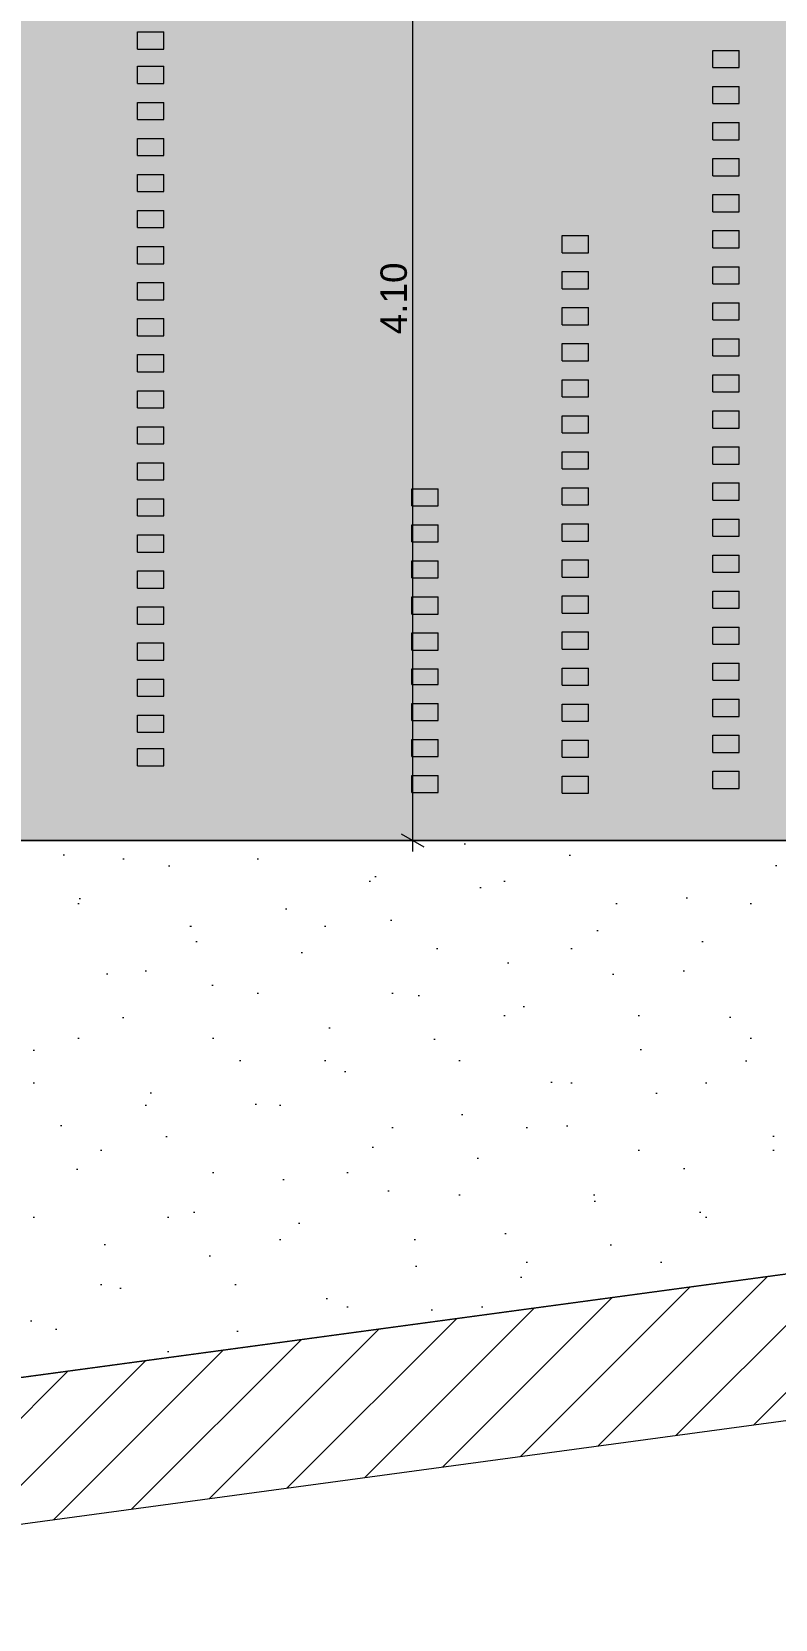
# Model space of a CAD drawing. Header units: millimetres. Extents: x 475616349 to 476941521, y 4620115302 to 4621446928.
# Drawn here: x 476723211 to 476726026, y 4620469891 to 4620475904 of the extents above; entities that cross this region are included whole.
import ezdxf

# ---------------------------------------------------------------- set-up
doc = ezdxf.new("R2010")
doc.units = ezdxf.units.MM
doc.header["$MEASUREMENT"] = 0
for name, color, linetype, lineweight in [('2D Drafting - General_Pen_No__7_Pen_No__250', 7, 'Continuous', 0), ('2D Drafting - General_Pen_No__7_Pen_No__7', 7, 'Continuous', 0), ('New_2D Drafting - General_Pen_No__30_Pen_No__9_Pen_No__9_Pen_No__42', 250, 'Continuous', 0), ('New_2D Drafting - General_Pen_No__30_Pen_No__9_Pen_No__9_Pen_No__7', 7, 'Continuous', 0), ('New_Structural - Bearing_Pen_No__250', 7, 'Continuous', 0), ('New_zoma_Pen_No__4', 7, 'Continuous', 0), ('New_zoma_Pen_No__7', 7, 'Continuous', 0), ('zoma_Pen_No__142', 142, 'Continuous', 0)]:
    doc.layers.add(name, color=color, linetype=linetype, lineweight=lineweight)
doc.layers.add('New_2D Drafting - General_Pen_No__30_Pen_No__9_Pen_No__9_Pen_No__254', color=7, linetype='Continuous', lineweight=0, true_color=0xcccccc)
doc.layers.add('New_zoma', color=7, linetype='Continuous')
doc.layers.add('zoma', color=7, linetype='Continuous')
doc.styles.add('GENERATED_STYLE_1', font='arial.ttf')
doc.styles.add('GENERATED_STYLE_2', font='arial.ttf')
doc.dimstyles.new('GENERATED_STYLE__1', dxfattribs={"dimtxt": 200, "dimasz": 64.421331, "dimexe": 0.18, "dimexo": 3, "dimgap": 0.09, "dimtad": 1, "dimtih": 1, "dimtoh": 1, "dimlfac": 0.001, "dimzin": 0, "dimdsep": 46, "dimtxsty": 'GENERATED_STYLE_2', "dimblk": 'ARROWHEAD_2', "dimblk1": 'ARROWHEAD_2', "dimblk2": 'ARROWHEAD_2', "dimcen": 0.09, "dimclrd": 142, "dimclre": 142, "dimclrt": 142, "dimadec": 0, "dimazin": 0, "dimtfac": 1, "dimtdec": 4, "dimtmove": 0, "dimatfit": 3, "dimfxl": 1, "dimtolj": 1, "dimtzin": 0, "dimarcsym": 0})
doc.dimstyles.new('GENERATED_STYLE__19', dxfattribs={"dimtxt": 100, "dimasz": 64.421331, "dimexe": 0.18, "dimexo": 3, "dimgap": 0.09, "dimtad": 1, "dimlfac": 0.001, "dimzin": 0, "dimdsep": 46, "dimtxsty": 'GENERATED_STYLE_1', "dimblk": 'ARROWHEAD_2', "dimblk1": 'ARROWHEAD_2', "dimblk2": 'ARROWHEAD_2', "dimcen": 0.09, "dimclrd": 7, "dimclre": 7, "dimclrt": 7, "dimadec": 0, "dimazin": 0, "dimtfac": 1, "dimtdec": 4, "dimtmove": 0, "dimatfit": 3, "dimfxl": 1, "dimtolj": 1, "dimtzin": 0, "dimarcsym": 0})

# ---------------------------------------------------------------- blocks, each defined once
blk = doc.blocks.new('*D249', base_point=(476577134.1, 4620325125.7))
at = {"layer": 'zoma_Pen_No__142', "color": 142, "linetype": 'Continuous', "lineweight": 0, "transparency": 16777216}
for p, q in [((476720934.6, 4620468833.8), (476720885.7, 4620468749)), ((476720910.1, 4620468727.8), (476720910.1, 4620468855)), ((476727431.1, 4620468833.8), (476727382.1, 4620468749)), ((476727406.6, 4620468727.8), (476727406.6, 4620468855)), ((476720910.1, 4620468791.4), (476727406.6, 4620468791.4))]:
    blk.add_line(p, q, dxfattribs=at)
at = {"layer": 'zoma_Pen_No__142', "color": 142, "lineweight": 0, "transparency": 16777216, "char_height": 200, "attachment_point": 7, "style": 'GENERATED_STYLE_2'}
for s, insert in [('\\A1;{\\pql;\\fArial CYR|b0|i0|c204|p34;6.50}', (476723892.3, 4620468831.4)), ('\\A1;{\\pql;\\fArial CYR|b0|i0|c204|p34;0.40}', (476726850, 4620468831.4))]:
    blk.add_mtext(s, dxfattribs=dict(at, insert=insert))
blk = doc.blocks.new('ARROWHEAD_2')
at = {"color": 0, "linetype": 'Continuous', "lineweight": 0}
for p, q in [((0, 0), (-1, 0)), ((-0.378, -0.655), (0.378, 0.655))]:
    blk.add_line(p, q, dxfattribs=at)
blk = doc.blocks.new('*D252', base_point=(476577134.1, 4620325125.7))
at = {"layer": 'zoma_Pen_No__142', "color": 142, "linetype": 'Continuous', "lineweight": 0, "transparency": 16777216}
for p, q in [((476720510.1, 4620468102.5), (476720510.1, 4620467975.4)), ((476738280.2, 4620468102.5), (476738280.2, 4620467975.4)), ((476720534.6, 4620468081.3), (476720485.7, 4620467996.6)), ((476738255.8, 4620467996.6), (476738304.7, 4620468081.3)), ((476720510.1, 4620468039), (476720468.7, 4620468039)), ((476738280.2, 4620468039), (476720510.1, 4620468039)), ((476738321.7, 4620468039), (476738280.2, 4620468039))]:
    blk.add_line(p, q, dxfattribs=at)
at = {"layer": 'zoma_Pen_No__142', "color": 142, "lineweight": 0, "transparency": 16777216, "insert": (476729053.2, 4620468079), "char_height": 200, "attachment_point": 7, "style": 'GENERATED_STYLE_2'}
blk.add_mtext('\\A1;{\\pql;\\fArial CYR|b0|i0|c204|p34;17.77}', dxfattribs=at)
blk = doc.blocks.new('*D1112', base_point=(476577134.1, 4620325125.7))
at = {"layer": 'New_zoma_Pen_No__4', "color": 7, "linetype": 'Continuous', "lineweight": 0, "transparency": 16777216}
for p, q in [((476724695.3, 4620478516.4), (476724610.5, 4620478565.3)), ((476724652.9, 4620478540.9), (476724652.8, 4620476940.9)), ((476724589.2, 4620476940.9), (476724716.4, 4620476940.9)), ((476724695.2, 4620476916.4), (476724610.4, 4620476965.3)), ((476724652.8, 4620476940.9), (476724652.7, 4620472840.7))]:
    blk.add_line(p, q, dxfattribs=at)
at = {"layer": 'New_zoma_Pen_No__7', "color": 7, "lineweight": 0, "transparency": 16777216, "insert": (476724632.8, 4620477607.8), "char_height": 100, "attachment_point": 7, "rotation": 89.9977, "style": 'GENERATED_STYLE_1'}
blk.add_mtext('\\A1;{\\pql;\\fArial|b0|i0|c0|p34;1.60}', dxfattribs=at)
blk = doc.blocks.new('*D1113', base_point=(476577134.1, 4620325125.7))
at = {"layer": 'New_zoma_Pen_No__4', "color": 7, "linetype": 'Continuous', "lineweight": 0, "transparency": 16777216}
for p, q in [((476724695.2, 4620476916.4), (476724610.4, 4620476965.3)), ((476724652.8, 4620476940.9), (476724652.7, 4620472840.7)), ((476724610.3, 4620472865.2), (476724695, 4620472816.2)), ((476724589.1, 4620472840.7), (476724716.2, 4620472840.7)), ((476724652.7, 4620472840.7), (476724652.6, 4620472799.3))]:
    blk.add_line(p, q, dxfattribs=at)
at = {"layer": 'New_zoma_Pen_No__7', "color": 7, "lineweight": 0, "transparency": 16777216, "insert": (476724632.7, 4620474757.8), "char_height": 100, "attachment_point": 7, "rotation": 89.9977, "style": 'GENERATED_STYLE_1'}
blk.add_mtext('\\A1;{\\pql;\\fArial|b0|i0|c0|p34;4.10}', dxfattribs=at)
blk = doc.blocks.new('*D1120', base_point=(476577134.1, 4620325125.7))
at = {"layer": 'New_zoma_Pen_No__4', "color": 7, "linetype": 'Continuous', "lineweight": 0, "transparency": 16777216}
for p, q in [((476728226.1, 4620478540.7), (476728226, 4620476940.7)), ((476728162.4, 4620476940.7), (476728289.6, 4620476940.7)), ((476728268.4, 4620476916.2), (476728183.6, 4620476965.2)), ((476728226, 4620476940.7), (476728225.8, 4620472840.6)), ((476728183.5, 4620472865), (476728268.2, 4620472816.1)), ((476728162.3, 4620472840.6), (476728289.4, 4620472840.6)), ((476728225.8, 4620472840.6), (476728225.8, 4620472799.1))]:
    blk.add_line(p, q, dxfattribs=at)
at = {"layer": 'New_zoma_Pen_No__7', "color": 7, "lineweight": 0, "transparency": 16777216, "insert": (476728205.9, 4620474757.6), "char_height": 100, "attachment_point": 7, "rotation": 89.9977, "style": 'GENERATED_STYLE_1'}
blk.add_mtext('\\A1;{\\pql;\\fArial|b0|i0|c0|p34;4.10}', dxfattribs=at)

msp = doc.modelspace()

# ---------------------------------------------------------------- hatches: boundary and pattern name
at = {"layer": '2D Drafting - General_Pen_No__7_Pen_No__7', "linetype": 'Continuous', "lineweight": 0}
h = msp.add_hatch(dxfattribs=at)
h.set_pattern_fill('MASONRY_BLOCK', style=0, pattern_type=2)
h.set_pattern_definition([(45, (476577134.07, 4620325125.74), (-127.27922, 127.27922), [])])
h.paths.add_polyline_path([(476747223.408, 4620472841.511), (476747223.408, 4620472284.525), (476738189.088, 4620472284.525), (476721210.131, 4620469985.011), (476715272.145, 4620469985.019), (476715272.146, 4620470542.314), (476720510.154, 4620470541.027), (476721210.132, 4620470540.683), (476738209.815, 4620472841.511)])
at = {"layer": 'New_2D Drafting - General_Pen_No__30_Pen_No__9_Pen_No__9_Pen_No__254', "linetype": 'Continuous', "lineweight": 0, "true_color": 0xcccccc}
h = msp.add_hatch(dxfattribs=at)
h.set_pattern_fill('BRICK___RUNNING_BOND', color=254, style=0, pattern_type=2)
h.set_pattern_definition([(0, (476731109.86, 4620481050.07), (0, 66.64), []), (90, (476731109.86, 4620481050.07), (-244.8, 0), [66.64, -66.64]), (90, (476731232.26, 4620481116.7), (-244.8, 0), [66.64, -66.64])])
h.paths.add_polyline_path([(476721139.846, 4620476040.844), (476721139.846, 4620486040.451), (476738280.212, 4620486040.447), (476738280.212, 4620485580.856), (476738280.219, 4620475470.855), (476738209.815, 4620475470.855), (476738209.815, 4620472841.511), (476738205.261, 4620472840.855), (476721139.846, 4620472840.855)])
h.paths.add_polyline_path([(476724810.212, 4620478540.855), (476724810.212, 4620476940.855), (476726410.212, 4620476940.855), (476726410.212, 4620478540.855)], flags=0)
h.paths.add_polyline_path([(476724810.212, 4620480140.855), (476726410.212, 4620480140.855), (476726410.212, 4620481740.855), (476724810.212, 4620481740.855)], flags=0)
h.paths.add_polyline_path([(476726410.212, 4620483340.854), (476726410.212, 4620484940.855), (476724810.212, 4620484940.855), (476724810.212, 4620483340.854)], flags=0)
h.paths.add_polyline_path([(476728410.07, 4620473740.854), (476728410.07, 4620475340.854), (476730010.07, 4620475340.854), (476730010.07, 4620473740.854)], flags=0)
h.paths.add_polyline_path([(476730010.984, 4620480140.855), (476730010.984, 4620481740.855), (476728410.551, 4620481740.855), (476728410.551, 4620480140.855)], flags=0)
h.paths.add_polyline_path([(476728410.551, 4620476940.855), (476730010.984, 4620476940.855), (476730010.984, 4620478540.855), (476728410.551, 4620478540.855)], flags=0)
h.paths.add_polyline_path([(476730010.551, 4620483340.854), (476728410.551, 4620483340.854), (476728410.551, 4620484940.854), (476730010.551, 4620484940.854)], flags=0)
at = {"layer": 'New_2D Drafting - General_Pen_No__30_Pen_No__9_Pen_No__9_Pen_No__42', "linetype": 'Continuous', "lineweight": 0}
h = msp.add_hatch(dxfattribs=at)
h.set_pattern_fill('CUT_STONE', color=250, style=0, pattern_type=2)
h.set_pattern_definition([(45, (476731109.86, 4620481850.07), (-254.5584, 254.5584), [0, -240, 0, -360]), (110, (476731909.86, 4620481850.07), (338.289, 123.127), [0, -176, 0, -304])])
h.paths.add_polyline_path([(476721210.154, 4620472840.855), (476738205.261, 4620472840.855), (476721210.154, 4620470540.683)])

# ---------------------------------------------------------------- linework, layer by layer
at = {"layer": '2D Drafting - General_Pen_No__7_Pen_No__250', "color": 7, "linetype": 'Continuous', "lineweight": 0, "flags": 128}
msp.add_lwpolyline([(476747223.408, 4620472841.511), (476747223.408, 4620472284.525), (476738189.088, 4620472284.525), (476721210.131, 4620469985.011), (476715272.145, 4620469985.019), (476715272.146, 4620470542.314), (476720510.154, 4620470541.027), (476721210.132, 4620470540.683), (476738209.815, 4620472841.511)], close=True, dxfattribs=at)
at = {"layer": 'New_2D Drafting - General_Pen_No__30_Pen_No__9_Pen_No__9_Pen_No__7', "color": 7, "linetype": 'Continuous', "lineweight": 0, "flags": 128}
for points in [[(476721139.846, 4620476040.844), (476721139.846, 4620486040.451), (476738280.212, 4620486040.447), (476738280.212, 4620485580.856), (476738280.219, 4620475470.855), (476738209.815, 4620475470.855), (476738209.815, 4620472841.511), (476738205.261, 4620472840.855), (476721139.846, 4620472840.855)], [(476721210.154, 4620472840.855), (476738205.261, 4620472840.855), (476721210.154, 4620470540.683)]]:
    msp.add_lwpolyline(points, close=True, dxfattribs=at)
at = {"layer": 'New_Structural - Bearing_Pen_No__250', "color": 7, "linetype": 'Continuous', "lineweight": 0}
for p, q in [((476723610.998, 4620475902.965), (476723710.671, 4620475902.965)), ((476723610.998, 4620475837.965), (476723610.998, 4620475902.965)), ((476723710.671, 4620475837.965), (476723710.671, 4620475902.965)), ((476723610.998, 4620475837.965), (476723710.671, 4620475837.965)), ((476725789.619, 4620475832.81), (476725889.292, 4620475832.81)), ((476725789.619, 4620475767.81), (476725789.619, 4620475832.81)), ((476725889.292, 4620475767.81), (476725889.292, 4620475832.81)), ((476723610.998, 4620475707.717), (476723610.998, 4620475772.717)), ((476723610.998, 4620475772.717), (476723710.671, 4620475772.717)), ((476723710.671, 4620475707.717), (476723710.671, 4620475772.717)), ((476725789.619, 4620475767.81), (476725889.292, 4620475767.81)), ((476723610.998, 4620475707.717), (476723710.671, 4620475707.717)), ((476725789.619, 4620475696.293), (476725889.292, 4620475696.293)), ((476725789.619, 4620475631.293), (476725789.619, 4620475696.293)), ((476725889.292, 4620475631.293), (476725889.292, 4620475696.293)), ((476723610.998, 4620475636.2), (476723710.671, 4620475636.2)), ((476723610.998, 4620475571.2), (476723610.998, 4620475636.2)), ((476723710.671, 4620475571.2), (476723710.671, 4620475636.2)), ((476725789.619, 4620475631.293), (476725889.292, 4620475631.293)), ((476723610.998, 4620475571.2), (476723710.671, 4620475571.2)), ((476725789.619, 4620475559.775), (476725889.292, 4620475559.775)), ((476725789.619, 4620475494.775), (476725789.619, 4620475559.775)), ((476725889.292, 4620475494.775), (476725889.292, 4620475559.775)), ((476723610.998, 4620475499.683), (476723710.671, 4620475499.683)), ((476723610.998, 4620475434.683), (476723610.998, 4620475499.683)), ((476723710.671, 4620475434.683), (476723710.671, 4620475499.683)), ((476725789.619, 4620475494.775), (476725889.292, 4620475494.775)), ((476723610.998, 4620475434.683), (476723710.671, 4620475434.683)), ((476725789.619, 4620475423.258), (476725889.292, 4620475423.258)), ((476725789.619, 4620475358.258), (476725789.619, 4620475423.258)), ((476725889.292, 4620475358.258), (476725889.292, 4620475423.258)), ((476723610.998, 4620475363.166), (476723710.671, 4620475363.166)), ((476723610.998, 4620475298.166), (476723610.998, 4620475363.166)), ((476723710.671, 4620475298.166), (476723710.671, 4620475363.166)), ((476725789.619, 4620475358.258), (476725889.292, 4620475358.258)), ((476723610.998, 4620475298.166), (476723710.671, 4620475298.166)), ((476725789.619, 4620475286.741), (476725889.292, 4620475286.741)), ((476725789.619, 4620475221.741), (476725789.619, 4620475286.741)), ((476725889.292, 4620475221.741), (476725889.292, 4620475286.741)), ((476723610.998, 4620475226.648), (476723710.671, 4620475226.648)), ((476723610.998, 4620475161.648), (476723610.998, 4620475226.648)), ((476723710.671, 4620475161.648), (476723710.671, 4620475226.648)), ((476725789.619, 4620475221.741), (476725889.292, 4620475221.741)), ((476723610.998, 4620475161.648), (476723710.671, 4620475161.648)), ((476725789.619, 4620475150.224), (476725889.292, 4620475150.224)), ((476725789.619, 4620475085.224), (476725789.619, 4620475150.224)), ((476725889.292, 4620475085.224), (476725889.292, 4620475150.224)), ((476723610.998, 4620475090.131), (476723710.671, 4620475090.131)), ((476723610.998, 4620475025.131), (476723610.998, 4620475090.131)), ((476723710.671, 4620475025.131), (476723710.671, 4620475090.131)), ((476725219.947, 4620475131.854), (476725319.619, 4620475131.854)), ((476725219.947, 4620475066.854), (476725219.947, 4620475131.854)), ((476725319.619, 4620475066.854), (476725319.619, 4620475131.854)), ((476725789.619, 4620475085.224), (476725889.292, 4620475085.224)), ((476723610.998, 4620475025.131), (476723710.671, 4620475025.131)), ((476725219.947, 4620475066.854), (476725319.619, 4620475066.854)), ((476725219.947, 4620474995.337), (476725319.619, 4620474995.337)), ((476725219.947, 4620474930.337), (476725219.947, 4620474995.337)), ((476725319.619, 4620474930.337), (476725319.619, 4620474995.337)), ((476725789.619, 4620475013.706), (476725889.292, 4620475013.706)), ((476725789.619, 4620474948.706), (476725789.619, 4620475013.706)), ((476725889.292, 4620474948.706), (476725889.292, 4620475013.706)), ((476723610.998, 4620474953.614), (476723710.671, 4620474953.614)), ((476723610.998, 4620474888.614), (476723610.998, 4620474953.614)), ((476723710.671, 4620474888.614), (476723710.671, 4620474953.614)), ((476725219.947, 4620474930.337), (476725319.619, 4620474930.337)), ((476725789.619, 4620474948.706), (476725889.292, 4620474948.706)), ((476723610.998, 4620474888.614), (476723710.671, 4620474888.614)), ((476725219.947, 4620474858.82), (476725319.619, 4620474858.82)), ((476725219.947, 4620474793.82), (476725219.947, 4620474858.82)), ((476725319.619, 4620474793.82), (476725319.619, 4620474858.82)), ((476725789.619, 4620474877.189), (476725889.292, 4620474877.189)), ((476725789.619, 4620474812.189), (476725789.619, 4620474877.189)), ((476725889.292, 4620474812.189), (476725889.292, 4620474877.189)), ((476723610.998, 4620474817.096), (476723710.671, 4620474817.096)), ((476723610.998, 4620474752.096), (476723610.998, 4620474817.096)), ((476723710.671, 4620474752.096), (476723710.671, 4620474817.096)), ((476725219.947, 4620474793.82), (476725319.619, 4620474793.82)), ((476725789.619, 4620474812.189), (476725889.292, 4620474812.189)), ((476723610.998, 4620474752.096), (476723710.671, 4620474752.096)), ((476725219.947, 4620474722.302), (476725319.619, 4620474722.302)), ((476725219.947, 4620474657.302), (476725219.947, 4620474722.302)), ((476725319.619, 4620474657.302), (476725319.619, 4620474722.302)), ((476725789.619, 4620474740.672), (476725889.292, 4620474740.672)), ((476725789.619, 4620474675.672), (476725789.619, 4620474740.672)), ((476725889.292, 4620474675.672), (476725889.292, 4620474740.672)), ((476723610.998, 4620474680.579), (476723710.671, 4620474680.579)), ((476723610.998, 4620474615.579), (476723610.998, 4620474680.579)), ((476723710.671, 4620474615.579), (476723710.671, 4620474680.579)), ((476725219.947, 4620474657.302), (476725319.619, 4620474657.302)), ((476725789.619, 4620474675.672), (476725889.292, 4620474675.672)), ((476723610.998, 4620474615.579), (476723710.671, 4620474615.579)), ((476725789.619, 4620474604.154), (476725889.292, 4620474604.154)), ((476725789.619, 4620474539.154), (476725789.619, 4620474604.154)), ((476725889.292, 4620474539.154), (476725889.292, 4620474604.154)), ((476723610.998, 4620474544.062), (476723710.671, 4620474544.062)), ((476723610.998, 4620474479.062), (476723610.998, 4620474544.062)), ((476723710.671, 4620474479.062), (476723710.671, 4620474544.062)), ((476725219.947, 4620474585.785), (476725319.619, 4620474585.785)), ((476725219.947, 4620474520.785), (476725219.947, 4620474585.785)), ((476725319.619, 4620474520.785), (476725319.619, 4620474585.785)), ((476725789.619, 4620474539.154), (476725889.292, 4620474539.154)), ((476723610.998, 4620474479.062), (476723710.671, 4620474479.062)), ((476725219.947, 4620474520.785), (476725319.619, 4620474520.785)), ((476725219.947, 4620474449.268), (476725319.619, 4620474449.268)), ((476725219.947, 4620474384.268), (476725219.947, 4620474449.268)), ((476725319.619, 4620474384.268), (476725319.619, 4620474449.268)), ((476725789.619, 4620474467.637), (476725889.292, 4620474467.637)), ((476725789.619, 4620474402.637), (476725789.619, 4620474467.637)), ((476725889.292, 4620474402.637), (476725889.292, 4620474467.637)), ((476723610.998, 4620474407.545), (476723710.671, 4620474407.545)), ((476723610.998, 4620474342.545), (476723610.998, 4620474407.545)), ((476723710.671, 4620474342.545), (476723710.671, 4620474407.545)), ((476725219.947, 4620474384.268), (476725319.619, 4620474384.268)), ((476725789.619, 4620474402.637), (476725889.292, 4620474402.637)), ((476723610.998, 4620474342.545), (476723710.671, 4620474342.545)), ((476725219.947, 4620474312.75), (476725319.619, 4620474312.75)), ((476725219.947, 4620474247.75), (476725219.947, 4620474312.75)), ((476725319.619, 4620474247.75), (476725319.619, 4620474312.75)), ((476725789.619, 4620474331.12), (476725889.292, 4620474331.12)), ((476725789.619, 4620474266.12), (476725789.619, 4620474331.12)), ((476725889.292, 4620474266.12), (476725889.292, 4620474331.12)), ((476723610.998, 4620474271.027), (476723710.671, 4620474271.027)), ((476723610.998, 4620474206.027), (476723610.998, 4620474271.027)), ((476723710.671, 4620474206.027), (476723710.671, 4620474271.027)), ((476725219.947, 4620474247.75), (476725319.619, 4620474247.75)), ((476725789.619, 4620474266.12), (476725889.292, 4620474266.12)), ((476723610.998, 4620474206.027), (476723710.671, 4620474206.027)), ((476725219.947, 4620474176.233), (476725319.619, 4620474176.233)), ((476725219.947, 4620474111.233), (476725219.947, 4620474176.233)), ((476725319.619, 4620474111.233), (476725319.619, 4620474176.233)), ((476725789.619, 4620474194.603), (476725889.292, 4620474194.603)), ((476725789.619, 4620474129.603), (476725789.619, 4620474194.603)), ((476725889.292, 4620474129.603), (476725889.292, 4620474194.603)), ((476723610.998, 4620474134.51), (476723710.671, 4620474134.51)), ((476723610.998, 4620474069.51), (476723610.998, 4620474134.51)), ((476723710.671, 4620474069.51), (476723710.671, 4620474134.51)), ((476724650.066, 4620474172.706), (476724749.738, 4620474172.706)), ((476724650.066, 4620474107.706), (476724650.066, 4620474172.706)), ((476724749.738, 4620474107.706), (476724749.738, 4620474172.706)), ((476725789.619, 4620474129.603), (476725889.292, 4620474129.603)), ((476723610.998, 4620474069.51), (476723710.671, 4620474069.51)), ((476724650.066, 4620474107.706), (476724749.738, 4620474107.706)), ((476725219.947, 4620474111.233), (476725319.619, 4620474111.233)), ((476725789.619, 4620474058.085), (476725889.292, 4620474058.085)), ((476725789.619, 4620473993.085), (476725789.619, 4620474058.085)), ((476725889.292, 4620473993.085), (476725889.292, 4620474058.085)), ((476723610.998, 4620473997.993), (476723710.671, 4620473997.993)), ((476723610.998, 4620473932.993), (476723610.998, 4620473997.993)), ((476723710.671, 4620473932.993), (476723710.671, 4620473997.993)), ((476724650.066, 4620474036.189), (476724749.738, 4620474036.189)), ((476724650.066, 4620473971.189), (476724650.066, 4620474036.189)), ((476724749.738, 4620473971.189), (476724749.738, 4620474036.189)), ((476725219.947, 4620474039.716), (476725319.619, 4620474039.716)), ((476725219.947, 4620473974.716), (476725219.947, 4620474039.716)), ((476725319.619, 4620473974.716), (476725319.619, 4620474039.716)), ((476725789.619, 4620473993.085), (476725889.292, 4620473993.085)), ((476723610.998, 4620473932.993), (476723710.671, 4620473932.993)), ((476724650.066, 4620473971.189), (476724749.738, 4620473971.189)), ((476725219.947, 4620473974.716), (476725319.619, 4620473974.716)), ((476724650.066, 4620473899.672), (476724749.738, 4620473899.672)), ((476724650.066, 4620473834.672), (476724650.066, 4620473899.672)), ((476724749.738, 4620473834.672), (476724749.738, 4620473899.672)), ((476725219.947, 4620473903.199), (476725319.619, 4620473903.199)), ((476725219.947, 4620473838.199), (476725219.947, 4620473903.199)), ((476725319.619, 4620473838.199), (476725319.619, 4620473903.199)), ((476725789.619, 4620473921.568), (476725889.292, 4620473921.568)), ((476725789.619, 4620473856.568), (476725789.619, 4620473921.568)), ((476725889.292, 4620473856.568), (476725889.292, 4620473921.568)), ((476723610.998, 4620473861.476), (476723710.671, 4620473861.476)), ((476723610.998, 4620473796.476), (476723610.998, 4620473861.476)), ((476723710.671, 4620473796.476), (476723710.671, 4620473861.476)), ((476724650.066, 4620473834.672), (476724749.738, 4620473834.672)), ((476725219.947, 4620473838.199), (476725319.619, 4620473838.199)), ((476725789.619, 4620473856.568), (476725889.292, 4620473856.568)), ((476723610.998, 4620473796.476), (476723710.671, 4620473796.476)), ((476724650.066, 4620473763.155), (476724749.738, 4620473763.155)), ((476724650.066, 4620473698.155), (476724650.066, 4620473763.155)), ((476724749.738, 4620473698.155), (476724749.738, 4620473763.155)), ((476725219.947, 4620473766.681), (476725319.619, 4620473766.681)), ((476725219.947, 4620473701.681), (476725219.947, 4620473766.681)), ((476725319.619, 4620473701.681), (476725319.619, 4620473766.681)), ((476725789.619, 4620473785.051), (476725889.292, 4620473785.051)), ((476725789.619, 4620473720.051), (476725789.619, 4620473785.051)), ((476725889.292, 4620473720.051), (476725889.292, 4620473785.051)), ((476723610.998, 4620473724.958), (476723710.671, 4620473724.958)), ((476723610.998, 4620473659.958), (476723610.998, 4620473724.958)), ((476723710.671, 4620473659.958), (476723710.671, 4620473724.958)), ((476724650.066, 4620473698.155), (476724749.738, 4620473698.155)), ((476725219.947, 4620473701.681), (476725319.619, 4620473701.681)), ((476725789.619, 4620473720.051), (476725889.292, 4620473720.051)), ((476723610.998, 4620473659.958), (476723710.671, 4620473659.958)), ((476725789.619, 4620473648.534), (476725889.292, 4620473648.534)), ((476725789.619, 4620473583.534), (476725789.619, 4620473648.534)), ((476725889.292, 4620473583.534), (476725889.292, 4620473648.534)), ((476723610.998, 4620473588.441), (476723710.671, 4620473588.441)), ((476723610.998, 4620473523.441), (476723610.998, 4620473588.441)), ((476723710.671, 4620473523.441), (476723710.671, 4620473588.441)), ((476724650.066, 4620473626.637), (476724749.738, 4620473626.637)), ((476724650.066, 4620473561.637), (476724650.066, 4620473626.637)), ((476724749.738, 4620473561.637), (476724749.738, 4620473626.637)), ((476725219.947, 4620473630.164), (476725319.619, 4620473630.164)), ((476725219.947, 4620473565.164), (476725219.947, 4620473630.164)), ((476725319.619, 4620473565.164), (476725319.619, 4620473630.164)), ((476725789.619, 4620473583.534), (476725889.292, 4620473583.534)), ((476723610.998, 4620473523.441), (476723710.671, 4620473523.441)), ((476724650.066, 4620473561.637), (476724749.738, 4620473561.637)), ((476725219.947, 4620473565.164), (476725319.619, 4620473565.164)), ((476725789.619, 4620473512.016), (476725889.292, 4620473512.016)), ((476725789.619, 4620473447.016), (476725789.619, 4620473512.016)), ((476725889.292, 4620473447.016), (476725889.292, 4620473512.016)), ((476723610.998, 4620473451.924), (476723710.671, 4620473451.924)), ((476723610.998, 4620473386.924), (476723610.998, 4620473451.924)), ((476723710.671, 4620473386.924), (476723710.671, 4620473451.924)), ((476724650.066, 4620473490.12), (476724749.738, 4620473490.12)), ((476724650.066, 4620473431.389), (476724650.066, 4620473490.12)), ((476724749.738, 4620473431.389), (476724749.738, 4620473490.12)), ((476725219.947, 4620473493.647), (476725319.619, 4620473493.647)), ((476725219.947, 4620473428.647), (476725219.947, 4620473493.647)), ((476725319.619, 4620473428.647), (476725319.619, 4620473493.647)), ((476724650.066, 4620473431.389), (476724749.738, 4620473431.389)), ((476725219.947, 4620473428.647), (476725319.619, 4620473428.647)), ((476725789.619, 4620473447.016), (476725889.292, 4620473447.016)), ((476723610.998, 4620473386.924), (476723710.671, 4620473386.924)), ((476724650.066, 4620473294.872), (476724650.066, 4620473359.872)), ((476724650.066, 4620473359.872), (476724749.738, 4620473359.872)), ((476724749.738, 4620473294.872), (476724749.738, 4620473359.872)), ((476725219.947, 4620473357.13), (476725319.619, 4620473357.13)), ((476725219.947, 4620473292.13), (476725219.947, 4620473357.13)), ((476725319.619, 4620473292.13), (476725319.619, 4620473357.13)), ((476725789.619, 4620473375.499), (476725889.292, 4620473375.499)), ((476725789.619, 4620473310.499), (476725789.619, 4620473375.499)), ((476725889.292, 4620473310.499), (476725889.292, 4620473375.499)), ((476723610.998, 4620473315.406), (476723710.671, 4620473315.406)), ((476723610.998, 4620473250.406), (476723610.998, 4620473315.406)), ((476723710.671, 4620473250.406), (476723710.671, 4620473315.406)), ((476724650.066, 4620473294.872), (476724749.738, 4620473294.872)), ((476725219.947, 4620473292.13), (476725319.619, 4620473292.13)), ((476725789.619, 4620473310.499), (476725889.292, 4620473310.499)), ((476723610.998, 4620473250.406), (476723710.671, 4620473250.406)), ((476724650.066, 4620473223.355), (476724749.738, 4620473223.355)), ((476724650.066, 4620473158.355), (476724650.066, 4620473223.355)), ((476724749.738, 4620473158.355), (476724749.738, 4620473223.355)), ((476725219.947, 4620473220.612), (476725319.619, 4620473220.612)), ((476725219.947, 4620473155.612), (476725219.947, 4620473220.612)), ((476725319.619, 4620473155.612), (476725319.619, 4620473220.612)), ((476725789.619, 4620473238.982), (476725889.292, 4620473238.982)), ((476725789.619, 4620473173.982), (476725789.619, 4620473238.982)), ((476725889.292, 4620473173.982), (476725889.292, 4620473238.982)), ((476723610.998, 4620473188.784), (476723710.671, 4620473188.784)), ((476723610.998, 4620473123.784), (476723610.998, 4620473188.784)), ((476723710.671, 4620473123.784), (476723710.671, 4620473188.784)), ((476724650.066, 4620473158.355), (476724749.738, 4620473158.355)), ((476725219.947, 4620473155.612), (476725319.619, 4620473155.612)), ((476725789.619, 4620473173.982), (476725889.292, 4620473173.982)), ((476723610.998, 4620473123.784), (476723710.671, 4620473123.784)), ((476725789.619, 4620473102.464), (476725889.292, 4620473102.464)), ((476725789.619, 4620473037.464), (476725789.619, 4620473102.464)), ((476725889.292, 4620473037.464), (476725889.292, 4620473102.464)), ((476724650.066, 4620473086.838), (476724749.738, 4620473086.838)), ((476724650.066, 4620473021.838), (476724650.066, 4620473086.838)), ((476724749.738, 4620473021.838), (476724749.738, 4620473086.838)), ((476725219.947, 4620473084.095), (476725319.619, 4620473084.095)), ((476725219.947, 4620473019.095), (476725219.947, 4620473084.095)), ((476725319.619, 4620473019.095), (476725319.619, 4620473084.095)), ((476725789.619, 4620473037.464), (476725889.292, 4620473037.464)), ((476724650.066, 4620473021.838), (476724749.738, 4620473021.838)), ((476725219.947, 4620473019.095), (476725319.619, 4620473019.095))]:
    msp.add_line(p, q, dxfattribs=at)

# ---------------------------------------------------------------- dimensions: what is measured, and where the dimension line sits
at = {"layer": 'New_zoma', "color": 7, "linetype": 'Continuous', "lineweight": 0}
for base, p1, p2, picture, middle in [((476724652.816, 4620476940.861), (476724810.212, 4620478540.855), (476724810.212, 4620476940.855), '*D1112', (476724582.848, 4620477737.717)), ((476728225.845, 4620472840.57), (476724810.212, 4620476940.855), (476721139.846, 4620472840.855), '*D1120', (476728155.928, 4620474887.5)), ((476724652.651, 4620472840.713), (476724810.212, 4620476940.855), (476721139.846, 4620472840.855), '*D1113', (476724582.734, 4620474887.643))]:
    dim = msp.add_linear_dim(base=base, p1=p1, p2=p2, angle=269.9976977, dimstyle='GENERATED_STYLE__19', dxfattribs=at)
    dim.commit()
    dim.dimension.update_dxf_attribs({"geometry": picture, "text_midpoint": middle, "dimtype": 160, "text_rotation": 89.9976977})
at = {"layer": 'zoma', "color": 142, "linetype": 'Continuous', "lineweight": 0}
dim = msp.add_linear_dim(base=(476727406.581, 4620468791.383), p1=(476720910.143, 4620492949.778), p2=(476727406.581, 4620468748.852), dimstyle='GENERATED_STYLE__1', dxfattribs=at)
dim.commit()
dim.dimension.update_dxf_attribs({"geometry": '*D249', "text_midpoint": (476724152.069, 4620468931.383), "dimtype": 160})
dim = msp.add_linear_dim(base=(476720510.143, 4620468038.954), p1=(476738280.221, 4620470510.679), p2=(476720510.143, 4620468791.383), angle=180, dimstyle='GENERATED_STYLE__1', dxfattribs=at)
dim.commit()
dim.dimension.update_dxf_attribs({"geometry": '*D252', "text_midpoint": (476729389.24, 4620468178.954), "dimtype": 160})

doc.saveas('drawing.dxf')
